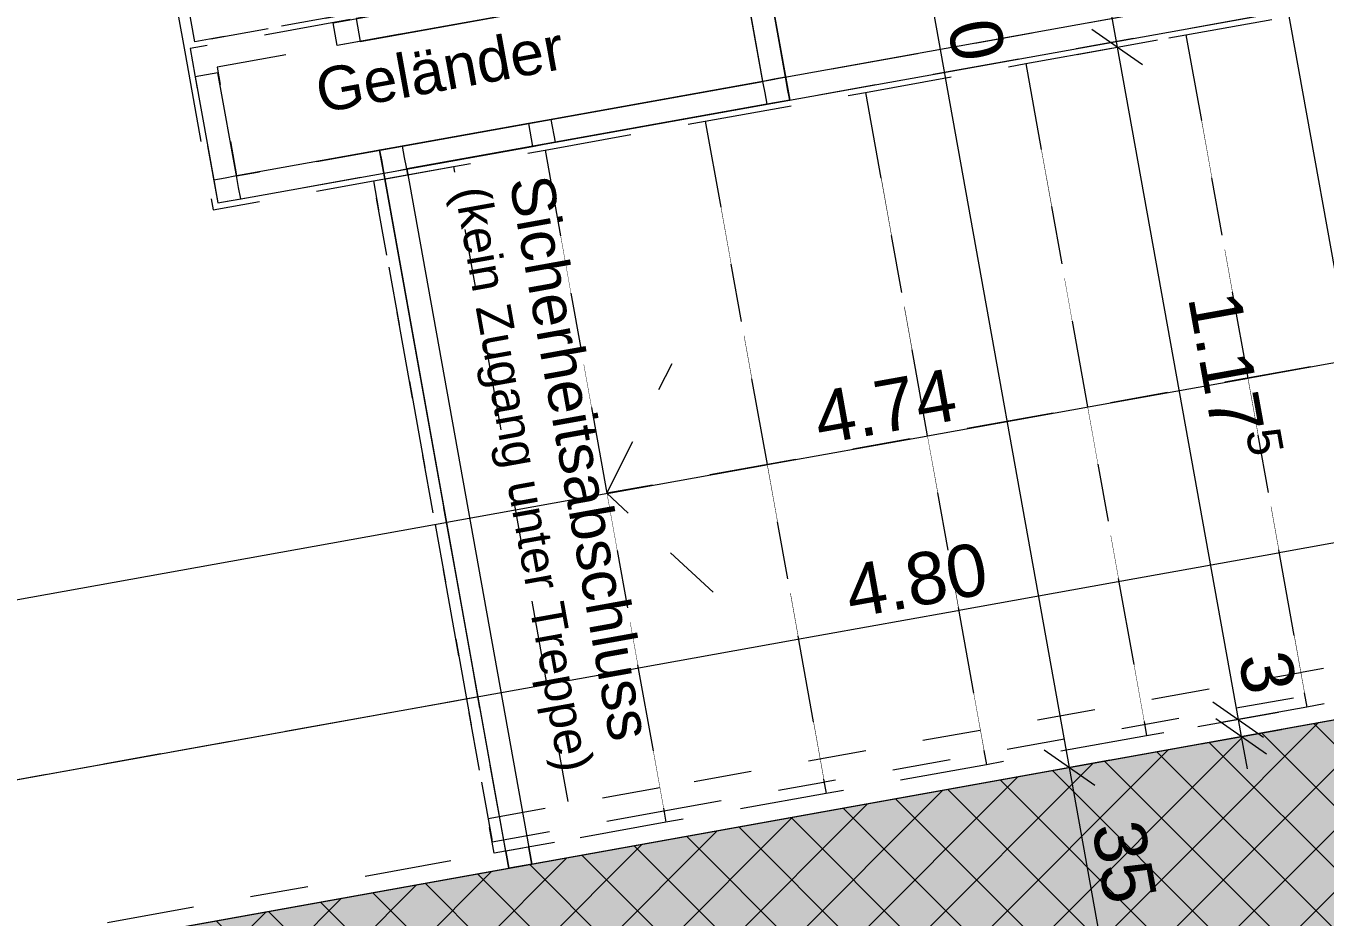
# Model space of a CAD drawing. Header units: metres. Extents: x 2688579.7 to 2688666, y 1281656.9 to 1281721.4.
# Drawn here: x 2688643.766 to 2688646.002, y 1281674.98 to 1281676.513 of the extents above; entities that cross this region are included whole.
import ezdxf

# ---------------------------------------------------------------- set-up
doc = ezdxf.new("R2010")
doc.units = ezdxf.units.M
doc.set_wipeout_variables(frame=1)
for name, pattern in [('Strich 2_1mm', [0.15000000000000002, 0.1, -0.05]), ('Strichpunkt 3_1_1mm Achsen', [0.25, 0.15, -0.05, 0, -0.05]), ('Strichpunkt 6_2_2mm Schnitt', [0.5, 0.3, -0.1, 0, -0.1]), ('Strichpunktlinie', [0.33513888120651253, 0.1763888835906983, -0.08819444179534915, 0, -0.07055555582046509]), ('Wipeout_Contour', [1, 0, -1])]:
    doc.linetypes.add(name, pattern=pattern)
for name, color, linetype in [('00 11 Geometer', 7, 'Continuous'), ('00 73 Schnittlinien', 7, 'Continuous'), ('00 80 Plangrafik', 7, 'Continuous'), ('01 13 IW tragend', 7, 'Continuous'), ('03 12 Innentreppen 3D', 7, 'Continuous'), ('03 15 Geländer', 7, 'Continuous'), ('07 12 Bemassung innen', 7, 'Continuous'), ('08 11 Beschriftung allgemein', 7, 'Continuous'), ('09 11 Raumdefinitionen.SIA 416', 7, 'Continuous')]:
    doc.layers.add(name, color=color, linetype=linetype)
doc.styles.add('ERSTELLTER_STIL_1', font='arial.ttf')
doc.dimstyles.new('ERSTELLTER_STIL__2', dxfattribs={"dimtxt": 0.08999999761581422, "dimasz": 0.07125000000000001, "dimexe": 0.18, "dimexo": 0.05, "dimgap": 0.09, "dimtad": 1, "dimzin": 0, "dimdsep": 46, "dimtxsty": 'ERSTELLTER_STIL_1', "dimblk": 'ARROWHEAD_6', "dimblk1": 'ARROWHEAD_6', "dimblk2": 'ARROWHEAD_6', "dimcen": 0.09, "dimclrd": 7, "dimclre": 7, "dimclrt": 7, "dimazin": 0, "dimtfac": 1, "dimtdec": 4, "dimtmove": 0, "dimatfit": 3, "dimfxl": 1, "dimtolj": 1, "dimtzin": 0, "dimarcsym": 0})
doc.dimstyles.new('ERSTELLTER_STIL__4', dxfattribs={"dimtxt": 0.08999999761581422, "dimasz": 0.07125000000000001, "dimexe": 0.18, "dimexo": 0.05, "dimgap": 0.09, "dimtad": 1, "dimzin": 0, "dimdsep": 46, "dimtxsty": 'ERSTELLTER_STIL_1', "dimblk": 'ARROWHEAD_6', "dimblk1": 'ARROWHEAD_6', "dimblk2": 'ARROWHEAD_6', "dimcen": 0.09, "dimclrd": 7, "dimclre": 7, "dimclrt": 7, "dimazin": 0, "dimtfac": 1, "dimtdec": 4, "dimtmove": 2, "dimatfit": 3, "dimfxl": 1, "dimtolj": 1, "dimtzin": 0, "dimarcsym": 0})
doc.dimstyles.new('ERSTELLTER_STIL__7', dxfattribs={"dimtxt": 0.08999999761581422, "dimasz": 0.07125000000000001, "dimexe": 0.18, "dimexo": 0.0625, "dimgap": 0.09, "dimtad": 1, "dimzin": 0, "dimdsep": 46, "dimtxsty": 'ERSTELLTER_STIL_1', "dimblk": 'ARROWHEAD_6', "dimblk1": 'ARROWHEAD_6', "dimblk2": 'ARROWHEAD_6', "dimcen": 0.09, "dimse1": 1, "dimse2": 1, "dimclrd": 7, "dimclre": 7, "dimclrt": 7, "dimazin": 0, "dimtfac": 1, "dimtdec": 4, "dimtmove": 0, "dimatfit": 3, "dimfxl": 1, "dimtolj": 1, "dimtzin": 0, "dimarcsym": 0})
doc.dimstyles.new('ERSTELLTER_STIL__8', dxfattribs={"dimtxt": 0.08999999761581422, "dimasz": 0.07125000000000001, "dimexe": 0.18, "dimexo": 0.0625, "dimgap": 0.09, "dimtad": 1, "dimzin": 0, "dimdsep": 46, "dimtxsty": 'ERSTELLTER_STIL_1', "dimblk": 'ARROWHEAD_6', "dimblk1": 'ARROWHEAD_6', "dimblk2": 'ARROWHEAD_6', "dimcen": 0.09, "dimse1": 1, "dimse2": 1, "dimclrd": 7, "dimclre": 7, "dimclrt": 7, "dimazin": 0, "dimtfac": 1, "dimtdec": 4, "dimtmove": 2, "dimatfit": 3, "dimfxl": 1, "dimtolj": 1, "dimtzin": 0, "dimarcsym": 0})
doc.dimstyles.new('ERSTELLTER_STIL__9', dxfattribs={"dimtxt": 0.08999999761581422, "dimasz": 0.07125000000000001, "dimexe": 0.18, "dimexo": 0.05, "dimgap": 0.09, "dimtad": 1, "dimzin": 0, "dimdsep": 46, "dimtxsty": 'ERSTELLTER_STIL_1', "dimblk": 'ARROWHEAD_6', "dimblk1": 'ARROWHEAD_6', "dimblk2": 'ARROWHEAD_6', "dimcen": 0.09, "dimse1": 1, "dimse2": 1, "dimclrd": 7, "dimclre": 7, "dimclrt": 7, "dimazin": 0, "dimtfac": 1, "dimtdec": 4, "dimtmove": 0, "dimatfit": 3, "dimfxl": 1, "dimtolj": 1, "dimtzin": 0, "dimarcsym": 0})

# ---------------------------------------------------------------- blocks, each defined once
blk = doc.blocks.new('*D678')
at = {"layer": '07 12 Bemassung innen', "color": 7, "linetype": 'Continuous', "lineweight": 5, "transparency": 16777216}
for p, q in [((253.1505840222976, 26.39920436599006), (252.6726907928259, 29.0565749446836)), ((253.2197863795453, 26.41164950189145), (253.0813816650498, 26.38675923008868)), ((253.2125331432289, 26.05473040991235), (253.1505840222976, 26.39920436599006)), ((253.2817355004767, 26.06717554581373), (253.1433307859812, 26.04228527401096)), ((253.4249301295681, 24.87367684461108), (253.2125331432289, 26.05473040991235))]:
    blk.add_line(p, q, dxfattribs=at)
at = {"layer": '07 12 Bemassung innen', "color": 7, "linetype": 'Continuous', "lineweight": 18, "transparency": 16777216}
for p, q in [((253.107038692618, 26.42947488404146), (253.1941293519771, 26.36893384793866)), ((253.1689878135494, 26.08500092796375), (253.2560784729085, 26.02445989186095))]:
    blk.add_line(p, q, dxfattribs=at)
at = {"layer": '07 12 Bemassung innen', "color": 7, "lineweight": 18, "transparency": 16777216, "insert": (253.1871859184528, 26.29737241707196), "char_height": 0.08999999761581422, "attachment_point": 7, "rotation": 280.1949205947887, "style": 'ERSTELLTER_STIL_1'}
blk.add_mtext('\\A1;{\\pql;\\fArial|b0|i0|c0|p38;35}', dxfattribs=at)
blk = doc.blocks.new('ARROWHEAD_6')
at = {"color": 0, "linetype": 'Continuous', "lineweight": 0}
for p, q in [((-0.5, -0.5), (0.5, 0.5)), ((0, 0), (-1, 0))]:
    blk.add_line(p, q, dxfattribs=at)
blk = doc.blocks.new('*D679')
at = {"layer": '07 12 Bemassung innen', "color": 7, "linetype": 'Continuous', "lineweight": 5, "transparency": 16777216}
for p, q in [((252.6726907928259, 29.05657494468361), (252.6195915463133, 29.35183833560737)), ((252.7418931500737, 29.06902008058499), (252.6034884355782, 29.04412980878222)), ((253.1505840222976, 26.39920436599006), (252.6726907928259, 29.0565749446836))]:
    blk.add_line(p, q, dxfattribs=at)
at = {"layer": '07 12 Bemassung innen', "color": 7, "linetype": 'Continuous', "lineweight": 18, "transparency": 16777216}
for p, q in [((252.6291454631464, 29.08684546273501), (252.7162361225054, 29.02630442663221)), ((253.107038692618, 26.42947488404146), (253.1941293519771, 26.36893384793866))]:
    blk.add_line(p, q, dxfattribs=at)
at = {"layer": '07 12 Bemassung innen', "color": 7, "lineweight": 18, "transparency": 16777216, "insert": (252.908161991707, 27.84891139682573), "char_height": 0.08999999761581422, "attachment_point": 7, "rotation": 280.1949205947887, "style": 'ERSTELLTER_STIL_1'}
blk.add_mtext('\\A1;{\\pql;\\fArial|b0|i0|c0|p38;2.70}', dxfattribs=at)
blk = doc.blocks.new('*D684')
at = {"layer": '07 12 Bemassung innen', "color": 7, "linetype": 'Continuous', "lineweight": 5, "transparency": 16777216}
for p, q in [((250.5336139832908, 26.23339146114591), (255.2578275724096, 27.08297685600743)), ((250.5460590847169, 26.16418909769822), (250.5211688818648, 26.30259382459358)), ((250.2507956673402, 26.11108999828028), (250.225905464488, 26.24949472517564)), ((250.2383505659141, 26.18029236172796), (250.5336139832908, 26.2333914611459))]:
    blk.add_line(p, q, dxfattribs=at)
at = {"layer": '07 12 Bemassung innen', "color": 7, "linetype": 'Continuous', "lineweight": 18, "transparency": 16777216}
for p, q in [((250.5638845230357, 26.27693677574525), (250.503343443546, 26.18984614654657)), ((250.268621105659, 26.2238376763273), (250.2080800261692, 26.13674704712863))]:
    blk.add_line(p, q, dxfattribs=at)
at = {"layer": '07 12 Bemassung innen', "color": 7, "lineweight": 18, "transparency": 16777216, "insert": (250.3155772482852, 26.21246928220095), "char_height": 0.08999999761581422, "attachment_point": 7, "rotation": 10.194892051116216, "style": 'ERSTELLTER_STIL_1'}
blk.add_mtext('\\A1;{\\pql;\\fArial|b0|i0|c0|p38;30}', dxfattribs=at)
blk = doc.blocks.new('*D685')
at = {"layer": '07 12 Bemassung innen', "color": 7, "linetype": 'Continuous', "lineweight": 5, "transparency": 16777216}
for p, q in [((255.2702726738357, 27.01377449255975), (255.2453824709836, 27.15217921945511)), ((250.5336139832908, 26.23339146114591), (255.2578275724096, 27.08297685600743)), ((250.5460590847169, 26.16418909769822), (250.5211688818648, 26.30259382459358))]:
    blk.add_line(p, q, dxfattribs=at)
at = {"layer": '07 12 Bemassung innen', "color": 7, "linetype": 'Continuous', "lineweight": 18, "transparency": 16777216}
for p, q in [((255.2880981121545, 27.12652217060677), (255.2275570326648, 27.03943154140809)), ((250.5638845230357, 26.27693677574525), (250.503343443546, 26.18984614654657))]:
    blk.add_line(p, q, dxfattribs=at)
at = {"layer": '07 12 Bemassung innen', "color": 7, "lineweight": 18, "transparency": 16777216, "insert": (252.7746990492959, 26.65470880565019), "char_height": 0.08999999761581422, "attachment_point": 7, "rotation": 10.194892051116216, "style": 'ERSTELLTER_STIL_1'}
blk.add_mtext('\\A1;{\\pql;\\fArial|b0|i0|c0|p38;4.80}', dxfattribs=at)
blk = doc.blocks.new('*D686')
at = {"layer": '07 12 Bemassung innen', "color": 7, "linetype": 'Continuous', "lineweight": 5, "transparency": 16777216}
for p, q in [((255.5530909897863, 27.13607595542535), (258.5473012432828, 27.67454384061464)), ((255.5655360912124, 27.06687359197768), (255.5406458883602, 27.20527831887303)), ((255.2702726738357, 27.01377449255975), (255.2453824709836, 27.15217921945511)), ((255.2578275724096, 27.08297685600743), (255.5530909897863, 27.13607595542535)), ((250.5336139832908, 26.23339146114591), (255.2578275724096, 27.08297685600743))]:
    blk.add_line(p, q, dxfattribs=at)
at = {"layer": '07 12 Bemassung innen', "color": 7, "linetype": 'Continuous', "lineweight": 18, "transparency": 16777216}
for p, q in [((255.5833615295312, 27.17962127002469), (255.5228204500415, 27.09253064082602)), ((255.2880981121545, 27.12652217060677), (255.2275570326648, 27.03943154140809))]:
    blk.add_line(p, q, dxfattribs=at)
blk = doc.blocks.new('*D698')
at = {"layer": '07 12 Bemassung innen', "color": 7, "linetype": 'Continuous', "lineweight": 18, "transparency": 16777216}
for p, q in [((252.9244088540701, 29.13994470924757), (253.0114995134292, 29.0794036731448)), ((253.0168094490625, 29.04987727298588), (252.9297187897034, 29.11041830908868)), ((253.2247814987361, 27.8934289872374), (253.137690839377, 27.95397002334019))]:
    blk.add_line(p, q, dxfattribs=at)
at = {"layer": '07 12 Bemassung innen', "color": 7, "linetype": 'Continuous', "lineweight": 5, "transparency": 16777216}
for p, q in [((252.9040617621352, 29.0677026551359), (253.0424664766307, 29.09259292693866)), ((252.9679541837496, 29.10967419119618), (252.9732641193829, 29.08014779103728)), ((252.9732641193829, 29.08014779103728), (253.1812361690566, 27.9236995052888)), ((253.1812361690565, 27.92369950528879), (253.2325654213626, 27.63827833484198))]:
    blk.add_line(p, q, dxfattribs=at)
at = {"layer": '07 12 Bemassung innen', "color": 7, "lineweight": 18, "transparency": 16777216, "insert": (253.0688235239253, 28.64495442412725), "char_height": 0.08999999761581422, "attachment_point": 7, "rotation": 280.19492059478864, "style": 'ERSTELLTER_STIL_1'}
blk.add_mtext('\\A1;{\\pql;\\fArial|b0|i0|c0|p38;1.17\\fArial|b0|i0|c0|p38;\\A1{\\H.66x;\\S5^  ;}}', dxfattribs=at)
blk = doc.blocks.new('*D699')
at = {"layer": '07 12 Bemassung innen', "color": 7, "linetype": 'Continuous', "lineweight": 5, "transparency": 16777216}
for p, q in [((252.9732641193829, 29.08014779103728), (253.1812361690566, 27.9236995052888)), ((253.1120338118088, 27.91125436938741), (253.2504385263043, 27.93614464119018)), ((253.1812361690565, 27.92369950528879), (253.2325654213626, 27.63827833484198))]:
    blk.add_line(p, q, dxfattribs=at)
at = {"layer": '07 12 Bemassung innen', "color": 7, "linetype": 'Continuous', "lineweight": 18, "transparency": 16777216}
for p, q in [((253.2247814987361, 27.8934289872374), (253.137690839377, 27.95397002334019)), ((253.2761107510422, 27.60800781679059), (253.1890200916831, 27.66854885289339))]:
    blk.add_line(p, q, dxfattribs=at)
at = {"layer": '07 12 Bemassung innen', "color": 7, "lineweight": 18, "transparency": 16777216, "insert": (253.213090537008, 27.85149508448904), "char_height": 0.08999999761581422, "attachment_point": 7, "rotation": 280.19492059478864, "style": 'ERSTELLTER_STIL_1'}
blk.add_mtext('\\A1;{\\pql;\\fArial|b0|i0|c0|p38;29}', dxfattribs=at)
blk = doc.blocks.new('*D700')
at = {"layer": '07 12 Bemassung innen', "color": 7, "linetype": 'Continuous', "lineweight": 5, "transparency": 16777216}
for p, q in [((253.1812361690565, 27.92369950528879), (253.2325654213626, 27.63827833484198)), ((253.1633630641148, 27.6258331989406), (253.3017677786103, 27.65072347074337)), ((253.2325654213626, 27.63827833484199), (253.4405374702035, 26.48183005372393))]:
    blk.add_line(p, q, dxfattribs=at)
at = {"layer": '07 12 Bemassung innen', "color": 7, "linetype": 'Continuous', "lineweight": 18, "transparency": 16777216}
for p, q in [((253.2761107510422, 27.60800781679059), (253.1890200916831, 27.66854885289339)), ((253.396992140524, 26.51210057177533), (253.4840827998831, 26.45155953567254)), ((253.4893927429009, 26.42203309445125), (253.4023020835418, 26.48257413055404))]:
    blk.add_line(p, q, dxfattribs=at)
at = {"layer": '07 12 Bemassung innen', "color": 7, "lineweight": 18, "transparency": 16777216, "char_height": 0.08999999761581422, "attachment_point": 7, "rotation": 280.19492059478864, "style": 'ERSTELLTER_STIL_1'}
for s, insert in [('\\A1;{\\pql;\\fArial|b0|i0|c0|p38;1.17\\fArial|b0|i0|c0|p38;\\A1{\\H.66x;\\S5^  ;}}', (253.3281248254887, 27.20308497024717)), ('\\A1;{\\pql;\\fArial|b0|i0|c0|p38;3}', (253.4395274321062, 26.58914282861981))]:
    blk.add_mtext(s, dxfattribs=dict(at, insert=insert))
blk = doc.blocks.new('*D701')
at = {"layer": '07 12 Bemassung innen', "color": 7, "linetype": 'Continuous', "lineweight": 5, "transparency": 16777216}
for p, q in [((253.2325654213626, 27.63827833484199), (253.4405374702035, 26.48183005372393)), ((253.3713351129558, 26.46938491782255), (253.5097398274513, 26.49427518962532)), ((253.4405374702035, 26.48183005372393), (253.4458474132213, 26.45230361250264)), ((253.3766450559736, 26.43985847660126), (253.5150497704691, 26.46474874840403)), ((253.4458474132213, 26.45230361250264), (253.4558035219424, 26.39694172670444))]:
    blk.add_line(p, q, dxfattribs=at)
at = {"layer": '07 12 Bemassung innen', "color": 7, "linetype": 'Continuous', "lineweight": 18, "transparency": 16777216}
for p, q in [((253.396992140524, 26.51210057177533), (253.4840827998831, 26.45155953567254)), ((253.4893927429009, 26.42203309445125), (253.4023020835418, 26.48257413055404))]:
    blk.add_line(p, q, dxfattribs=at)
blk = doc.blocks.new('*D702')
at = {"layer": '07 12 Bemassung innen', "color": 7, "linetype": 'Continuous', "lineweight": 18, "transparency": 16777216}
for p, q in [((253.396992140524, 26.51210057177533), (253.4840827998831, 26.45155953567254)), ((253.4893927429009, 26.42203309445125), (253.4023020835418, 26.48257413055404))]:
    blk.add_line(p, q, dxfattribs=at)
at = {"layer": '07 12 Bemassung innen', "color": 7, "linetype": 'Continuous', "lineweight": 5, "transparency": 16777216}
blk.add_line((253.4458474132213, 26.45230361250264), (253.4558035219424, 26.39694172670444), dxfattribs=at)
blk = doc.blocks.new('*D704')
at = {"layer": '07 12 Bemassung innen', "color": 7, "linetype": 'Continuous', "lineweight": 18, "transparency": 16777216}
for p, q in [((253.2196722787154, 29.19304392492084), (253.306762936979, 29.13250288724214)), ((253.3120728899771, 29.10297638745751), (253.2249822317135, 29.16351742513621)), ((253.6922555173022, 26.56519978065513), (253.7793461755658, 26.50465874297642)), ((253.784656106083, 26.47513236819906), (253.6975654478194, 26.53567340587777))]:
    blk.add_line(p, q, dxfattribs=at)
at = {"layer": '07 12 Bemassung innen', "color": 7, "linetype": 'Continuous', "lineweight": 5, "transparency": 16777216}
for p, q in [((253.1993252033723, 29.1208017716477), (253.3377299183182, 29.14569204094603)), ((253.2685275608453, 29.13324690629686), (253.735800846434, 26.53492926181578)), ((253.6665984889611, 26.52248412716661), (253.805003203907, 26.54737439646494)), ((253.735800846434, 26.53492926181578), (253.7411107769512, 26.50540288703842))]:
    blk.add_line(p, q, dxfattribs=at)
at = {"layer": '07 12 Bemassung innen', "color": 7, "lineweight": 18, "transparency": 16777216, "char_height": 0.08999999761581422, "attachment_point": 7, "rotation": 280.19491955802, "style": 'ERSTELLTER_STIL_1'}
for s, insert in [('\\A1;{\\pql;\\fArial|b0|i0|c0|p38;2.64}', (253.4950423508567, 27.97861464597818)), ('\\A1;{\\pql;\\fArial|b0|i0|c0|p38;3}', (253.7347908102786, 26.64224203672993))]:
    blk.add_mtext(s, dxfattribs=dict(at, insert=insert))
blk = doc.blocks.new('*D706')
at = {"layer": '07 12 Bemassung innen', "color": 7, "linetype": 'Continuous', "lineweight": 5, "transparency": 16777216}
for p, q in [((250.5091993054426, 26.53864079722808), (255.1743610163648, 27.37760651702442)), ((250.5778629451137, 25.98733642940486), (250.4672281754622, 26.6025333070557)), ((250.4243113861301, 26.52337486246716), (250.4796732768882, 26.53333094360802)), ((250.4796732768882, 26.53333094360802), (250.5091993054426, 26.53864079722808))]:
    blk.add_line(p, q, dxfattribs=at)
at = {"layer": '07 12 Bemassung innen', "color": 7, "linetype": 'Continuous', "lineweight": 18, "transparency": 16777216}
for p, q in [((250.4494027371434, 26.48978562900869), (250.5099438166331, 26.57687625820736)), ((250.5394698451875, 26.58218611182741), (250.4789287656978, 26.49509548262874))]:
    blk.add_line(p, q, dxfattribs=at)
blk = doc.blocks.new('*D707')
at = {"layer": '07 12 Bemassung innen', "color": 7, "linetype": 'Continuous', "lineweight": 18, "transparency": 16777216}
for p, q in [((255.14409047662, 27.33406120242508), (255.2046315561097, 27.42115183162375)), ((255.2341590875658, 27.42646195552019), (255.1736180080761, 27.33937132632152)), ((250.4494027371434, 26.48978562900869), (250.5099438166331, 26.57687625820736)), ((250.5394698451875, 26.58218611182741), (250.4789287656978, 26.49509548262874))]:
    blk.add_line(p, q, dxfattribs=at)
at = {"layer": '07 12 Bemassung innen', "color": 7, "linetype": 'Continuous', "lineweight": 5, "transparency": 16777216}
for p, q in [((250.5091993054426, 26.53864079722808), (255.1743610163648, 27.37760651702442)), ((250.6020790547769, 26.02217267452652), (250.4967542040166, 26.60784316067576))]:
    blk.add_line(p, q, dxfattribs=at)
at = {"layer": '07 12 Bemassung innen', "color": 7, "lineweight": 18, "transparency": 16777216, "char_height": 0.08999999761581422, "attachment_point": 7, "rotation": 10.194892051116227, "style": 'ERSTELLTER_STIL_1'}
for s, insert in [('\\A1;{\\pql;\\fArial|b0|i0|c0|p38;3}', (255.0670482409658, 27.37659653238833)), ('\\A1;{\\pql;\\fArial|b0|i0|c0|p38;4.74}', (252.7207584323494, 26.95464830419977)), ('\\A1;{\\pql;\\fArial|b0|i0|c0|p38;3}', (250.5674076862781, 26.56797812941646))]:
    blk.add_mtext(s, dxfattribs=dict(at, insert=insert))
blk = doc.blocks.new('*D708')
at = {"layer": '07 12 Bemassung innen', "color": 7, "linetype": 'Continuous', "lineweight": 5, "transparency": 16777216}
for p, q in [((255.2672403559148, 26.86114067297382), (255.1619159149388, 27.4468088804721)), ((250.5091993054426, 26.53864079722808), (255.1743610163648, 27.37760651702442)), ((255.1743610163648, 27.37760651702442), (255.203888547821, 27.38291664092085))]:
    blk.add_line(p, q, dxfattribs=at)
at = {"layer": '07 12 Bemassung innen', "color": 7, "linetype": 'Continuous', "lineweight": 18, "transparency": 16777216}
for p, q in [((255.14409047662, 27.33406120242508), (255.2046315561097, 27.42115183162375)), ((255.2341590875658, 27.42646195552019), (255.1736180080761, 27.33937132632152))]:
    blk.add_line(p, q, dxfattribs=at)
blk = doc.blocks.new('A$C08e27e3d')
at = {"layer": '01 13 IW tragend', "linetype": 'Continuous', "lineweight": 0, "true_color": 0xffffff}
blk.add_hatch(color=7, dxfattribs=at).paths.add_polyline_path([(59.90507956464381, 18.4015638767772), (65.21982053580979, 19.35735030223116), (65.15787141487846, 19.70182425830888), (59.84313044371251, 18.74603783285493)])
at = {"layer": '01 13 IW tragend', "linetype": 'Continuous', "lineweight": 5, "true_color": 0x4e4e4e}
h = blk.add_hatch(dxfattribs=at)
h.set_pattern_fill('BETON_0001', color=251, style=0, pattern_type=2)
h.set_pattern_definition([(44.99999999999999, (-190.4483196355036, -7.138988810048026), (-0.05303300858899104, 0.05303300858899108), []), (135.0000000000002, (-190.4483196355036, -7.138988810048026), (0.0530330085889909, 0.05303300858899123), [])])
h.paths.add_polyline_path([(59.90507956464381, 18.4015638767772), (65.21982053580979, 19.35735030223116), (65.15787141487846, 19.70182425830888), (59.84313044371251, 18.74603783285493)])
at = {"layer": '00 11 Geometer', "color": 250, "linetype": 'Continuous', "lineweight": 13, "true_color": 0x3f3f3f}
blk.add_open_spline([(61.10243485247656, 48.48420281692729), (56.77352997377159, 47.34081434957805), (52.4635852428363, 46.16539965738131), (48.13468036413133, 45.02201119003207), (44.67800041448561, 44.10900244983433), (41.2023603170702, 43.22801993448409), (37.74568036742448, 42.31501119428635), (37.74568036742448, 42.31501119428635), (36.51101375635653, 46.29834470393457), (35.89368042427986, 48.29001137435757), (35.89368042427986, 48.29001137435757), (32.77968142585769, 46.72534450430744), (31.22268144538566, 45.94301117149502), (31.22268144538566, 45.94301117149502), (21.44268032567516, 43.82167784365215), (16.55268032368213, 42.76101117565617), (16.55268032368213, 42.76101117565617), (7.358013710788782, 41.1450112190409), (2.760680377799417, 40.33701121977851), (2.760680377799417, 40.33701121977851), (2.852681969608511, 38.82034512477316), (2.898681985064741, 38.06201179612749), (2.898681985064741, 38.06201179612749), (4.857346937842067, 28.42001115491934), (5.836680270116176, 23.59901115422458), (5.836680270116176, 23.59901115422458), (7.250013421140011, 21.69701122663304), (7.95668008768871, 20.74601122418739), (7.95668008768871, 20.74601122418739), (10.0486806438671, 18.48401050067827), (11.09468064675048, 17.35301049550385), (11.09468064675048, 17.35301049550385), (13.36067895529732, 15.25367757499539), (14.49367895102068, 14.20401090647415), (14.49367895102068, 14.20401090647415), (16.14301102872878, 13.00001188282244), (16.96767767410665, 12.39801188566111), (16.96767767410665, 12.39801188566111), (20.31968006337001, 9.776678227431553), (21.99568005822539, 8.466011565954837), (21.99568005822539, 8.466011565954837), (24.63768051177203, 6.944010933473187), (25.95868050524905, 6.183010929807502), (25.95868050524905, 6.183010929807502), (28.60930300305984, 5.333717593874063), (29.84025381909623, 4.957434972593042), (31.07120463935598, 4.581152350021007), (32.39626387633277, 4.285094314451996), (33.81543054463282, 4.069260977519157), (35.23459722133293, 3.853427639308798), (36.52668118368777, 3.744678008936125), (37.69168119490087, 3.743011342904943), (38.85668119028151, 3.741344676896411), (39.77044249357601, 3.744428238438006), (40.43296699630037, 3.752262269690114), (41.09549149855911, 3.760096300936716), (41.95790802579259, 3.796513086969954), (43.020216845292, 3.861512388413253), (44.08252568015769, 3.926511690796765), (45.41718103768528, 4.05617725272498), (47.02418104823619, 4.250510583476576), (49.43468106569662, 4.542010579801577), (51.84518209969565, 4.833511419904831), (54.25568211622476, 5.125011425543057), (54.25568211622476, 5.125011425543057), (66.34501369887903, 7.421677856550964), (72.38968036588221, 8.570011189750808), (72.38968036588221, 8.570011189750808), (76.09901367299199, 9.525344516228365), (77.9536803381884, 10.00301118226111), (77.9536803381884, 10.00301118226111), (81.43301373099848, 12.11901121547766), (83.17268039923101, 13.17701121706836), (83.17268039923101, 13.17701121706836), (79.77201372868126, 18.68234452860381), (78.0716803985083, 21.43501119579509), (77.2604064339207, 22.74838120428235), (76.44901363862618, 24.06167781058088), (75.63768030315578, 25.37501114358515), (75.63768030315578, 25.37501114358515), (73.88301371953781, 28.15701115348356), (73.00568038815572, 29.54801115215145), (71.2765175777854, 32.28957514030248), (69.54768033869505, 35.03134452163562), (67.81868033468663, 37.77301118833334), (67.81868033468663, 37.77301118833334), (61.10243485247656, 48.48420281692729), (61.10243485247656, 48.48420281692729)], degree=3, knots=[0, 0, 0, 0, 1, 1, 1, 2, 2, 2, 3, 3, 3, 4, 4, 4, 5, 5, 5, 6, 6, 6, 7, 7, 7, 8, 8, 8, 9, 9, 9, 10, 10, 10, 11, 11, 11, 12, 12, 12, 13, 13, 13, 14, 14, 14, 15, 15, 15, 16, 16, 16, 17, 17, 17, 18, 18, 18, 19, 19, 19, 20, 20, 20, 21, 21, 21, 22, 22, 22, 23, 23, 23, 24, 24, 24, 25, 25, 25, 26, 26, 26, 27, 27, 27, 28, 28, 28, 29, 29, 29, 29], dxfattribs=at)
at = {"layer": '00 73 Schnittlinien', "color": 7, "linetype": 'Strichpunkt 6_2_2mm Schnitt', "lineweight": 13}
for p, q in [((58.28514729344826, 18.77066772137404), (66.01120604450813, 20.1600978834086)), ((58.40122692581326, 18.79154309082215), (66.01120602771994, 20.16009797676064))]:
    blk.add_line(p, q, dxfattribs=at)
at = {"layer": '00 80 Plangrafik', "color": 7, "linetype": 'Strichpunktlinie', "lineweight": 5, "flags": 128}
for points in [[(61.47312605933416, 20.55815394502675), (61.26515403141917, 21.71460222990822), (60.98957486566027, 21.66504293814961), (61.19754689357524, 20.50859465326829)], [(61.19754690561922, 20.50859466089531), (60.9895749027086, 21.66504273213905), (61.26515406791054, 21.71460202699456), (61.47312607082125, 20.55815395575052)]]:
    blk.add_lwpolyline(points, close=True, dxfattribs=at)
at = {"layer": '00 80 Plangrafik', "color": 7, "linetype": 'Strichpunkt 3_1_1mm Achsen', "lineweight": 5, "flags": 128}
for points in [[(63.46158096486627, 20.63125966741976), (63.41379164507399, 20.89699673534941), (61.18947571330256, 20.49698274328285), (61.2372650330949, 20.23124567535329)], [(63.41513261379237, 20.66354822084839), (63.38150309164533, 20.85054838427548), (61.23592406437649, 20.46469418985422), (61.26955358652353, 20.27769402642719)]]:
    blk.add_lwpolyline(points, close=True, dxfattribs=at)
at = {"layer": '00 80 Plangrafik', "color": 7, "linetype": 'Continuous', "lineweight": 5, "flags": 128}
blk.add_lwpolyline([(61.43552853987305, 20.54123211092431), (62.02035766480572, 20.64640594419125), (62.02743756362835, 20.60703749193997), (61.44260843869566, 20.50186365867302)], close=True, dxfattribs=at)
at = {"layer": '01 13 IW tragend', "color": 7, "linetype": 'Continuous', "lineweight": 18, "flags": 128}
blk.add_lwpolyline([(65.15787141487846, 19.70182425830888), (59.84313044371251, 18.74603783285493)], dxfattribs=at)
at = {"layer": '03 12 Innentreppen 3D', "color": 7, "linetype": 'Strichpunkt 3_1_1mm Achsen', "lineweight": 5, "flags": 128}
blk.add_lwpolyline([(61.18153546272575, 20.48464048824708), (61.22919345778732, 20.21963378895293), (61.50477012532028, 20.26919266368533), (61.71274213999936, 19.11274431179272), (60.16260926917627, 18.8339732949157), (59.69533600014896, 21.43229094237514), (60.96989224406872, 21.66150303995242)], close=True, dxfattribs=at)
at = {"layer": '03 15 Geländer', "color": 7, "linetype": 'Continuous', "lineweight": 5, "flags": 128}
for points in [[(61.4749153766501, 20.54831531596233), (61.48199527547271, 20.50894686371105), (63.4208715438966, 20.85762828309813), (63.41379164507399, 20.89699673534941)], [(61.77149941227731, 20.36796250764016), (61.77857930878659, 20.32859405210989), (61.79826354914383, 20.33213398777245), (61.81794776431687, 20.33567394861918), (63.42509280935624, 20.62469775062155), (63.44189384134756, 20.6277191948325), (63.46157805652061, 20.63125915567923), (63.45449816001133, 20.67062758602535), (63.43481391965409, 20.66708765036278), (63.41801291284696, 20.66406620615182), (61.81086786780759, 20.37504240414945), (61.79118362745035, 20.37150244330273)], [(62.14074601080006, 20.62741452892741), (62.17489405263836, 20.43753053299136), (62.17791558019982, 20.42072899313034), (62.18145552063734, 20.40104476654577), (62.22082397728516, 20.40812464394215), (62.21728403684762, 20.42780887400539), (62.21426250928616, 20.44461041386641), (62.18011446744788, 20.63449440632379)], [(61.19807962131696, 20.44797082661918), (61.23067201982423, 20.26771004803778), (61.23370993235699, 20.25090808710475), (61.2372683740883, 20.23122719714109), (61.27663015735141, 20.23834408060372), (61.27307171562009, 20.25802497390317), (61.27003380308733, 20.27482693150042), (61.23744140458007, 20.45508771008181)], [(61.5156055458433, 20.32194233246386), (61.5226854307931, 20.28257387875603), (61.54236965764701, 20.28611382123093), (61.55917120138474, 20.28913534375311), (62.18433820760626, 20.40156317989418), (62.20113975134399, 20.40458470241636), (62.2208239781979, 20.40812464489127), (62.2137440932481, 20.4474930985991), (62.19405986639418, 20.44395315612419), (62.17725832265646, 20.44093163360202), (61.55209131643494, 20.32850380796953), (61.53528977269721, 20.32548227493876)], [(61.23016664504351, 20.27061080599927), (61.23724655181783, 20.23124235172289), (61.25693077457672, 20.23478230073074), (61.27373558037124, 20.23780443080411), (61.77857931470362, 20.32859404561432), (61.79826352870384, 20.3321340033808), (61.81794776022136, 20.33567395238865), (61.81086785344704, 20.37504240666503), (61.79118363068815, 20.37150244889855), (61.77149939917064, 20.36796249113207), (61.26665567359692, 20.27717288508049), (61.24985086780239, 20.27415075500712)], [(61.51560555151289, 20.32194234452778), (61.51914548518008, 20.30225810902459), (61.5221670127105, 20.28545656705695), (61.73773631508425, 19.08675783934768), (61.7771047860906, 19.09383770668206), (61.56153546520565, 20.29253643439133), (61.55851393767526, 20.30933797635897), (61.55497400400807, 20.32902221186216)]]:
    blk.add_lwpolyline(points, close=True, dxfattribs=at)
at = {"layer": '08 11 Beschriftung allgemein', "color": 7, "linetype": 'Continuous', "lineweight": 5, "insert": (61.40029384778308, 20.4595216726373), "char_height": 0.07500000000000001, "attachment_point": 1, "rotation": 10.316324584708074, "style": 'ERSTELLTER_STIL_1'}
blk.add_mtext('\\A1;{\\pql;\\fArial|b0|i0|c0|p38;Geländer}', dxfattribs=at)
at = {"color": 254, "linetype": 'Wipeout_Contour', "lineweight": 0, "ltscale": 1020.151904713735}
blk.add_wipeout([(63.17792933830527, 20.570088345920716), (62.90235017254631, 20.520529054162257), (63.110322200461276, 19.36408076928094), (63.38590136622023, 19.4136400610394)], dxfattribs=at).dxf.layer = '03 12 Innentreppen 3D'
at = {"layer": '03 12 Innentreppen 3D', "color": 7, "linetype": 'Strichpunkt 3_1_1mm Achsen', "lineweight": 5}
for p, q in [((62.90235017254631, 20.52052905416226), (63.17792933830526, 20.57008834592072)), ((63.11032220046127, 19.36408076928094), (62.90235017254631, 20.52052905416226)), ((63.38590136622022, 19.4136400610394), (63.11032220046127, 19.36408076928094))]:
    blk.add_line(p, q, dxfattribs=at)
at = {"color": 254, "linetype": 'Wipeout_Contour', "lineweight": 0, "ltscale": 1019.034770264776}
blk.add_wipeout([(62.902350172546306, 20.520529054162264), (62.62677100678735, 20.470969762403808), (62.83474303470231, 19.31452147752249), (63.11032220046127, 19.364080769280946)], dxfattribs=at).dxf.layer = '03 12 Innentreppen 3D'
at = {"layer": '03 12 Innentreppen 3D', "color": 7, "linetype": 'Strichpunkt 3_1_1mm Achsen', "lineweight": 5}
for p, q in [((62.62677100678735, 20.4709697624038), (62.90235017254631, 20.52052905416226)), ((62.90235017254631, 20.52052905416226), (63.11032220046127, 19.36408076928094)), ((62.83474303470231, 19.31452147752249), (62.62677100678735, 20.4709697624038)), ((63.11032220046127, 19.36408076928094), (62.83474303470231, 19.31452147752249))]:
    blk.add_line(p, q, dxfattribs=at)
at = {"layer": '07 12 Bemassung innen', "color": 7, "linetype": 'Continuous', "lineweight": 5}
dim = blk.add_linear_dim(base=(62.73291653355295, 20.78471069524077), p1=(62.93831325209857, 22.01549792987013), p2=(63.40218021964682, 20.90506898733594), angle=280.1949205947891, dimstyle='ERSTELLTER_STIL__7', dxfattribs=at)
dim.commit()
dim.dimension.update_dxf_attribs({"geometry": '*D698', "text_midpoint": (62.70796003172541, 21.27942093949879), "dimtype": 128, "text_rotation": 280.1949205947886, "insert": (-190.4483196355036, -7.138988810048026)})
at = {"color": 254, "linetype": 'Wipeout_Contour', "lineweight": 0, "ltscale": 1017.917642114426}
blk.add_wipeout([(62.62677100678736, 20.470969762403804), (62.35119184102843, 20.42141047064535), (62.559163868943365, 19.26496218576403), (62.83474303470232, 19.314521477522486)], dxfattribs=at).dxf.layer = '03 12 Innentreppen 3D'
at = {"layer": '03 12 Innentreppen 3D', "color": 7, "linetype": 'Strichpunkt 3_1_1mm Achsen', "lineweight": 5}
for p, q in [((62.35119184102842, 20.42141047064535), (62.62677100678735, 20.4709697624038)), ((62.62677100678735, 20.4709697624038), (62.83474303470231, 19.31452147752249)), ((62.55916386894336, 19.26496218576403), (62.35119184102842, 20.42141047064535)), ((62.83474303470231, 19.31452147752249), (62.55916386894336, 19.26496218576403))]:
    blk.add_line(p, q, dxfattribs=at)
at = {"layer": '07 12 Bemassung innen', "color": 7, "linetype": 'Continuous', "lineweight": 5}
for base, p1, p2, dimstyle, picture, middle in [((62.78424578585901, 20.49928952479396), (63.40218021964682, 20.90506898733594), (63.17792933830526, 20.57008834592072), 'ERSTELLTER_STIL__8', '*D699', (62.82120455148828, 20.65294250618071)), ((62.99221783469994, 19.34284124367591), (63.17792933830526, 20.57008834592072), (63.38590136622022, 19.4136400610394), 'ERSTELLTER_STIL__7', '*D700', (62.96726133328872, 19.83755148561871))]:
    dim = blk.add_linear_dim(base=base, p1=p1, p2=p2, angle=280.1949205947891, dimstyle=dimstyle, dxfattribs=at)
    dim.commit()
    dim.dimension.update_dxf_attribs({"geometry": picture, "text_midpoint": middle, "dimtype": 128, "text_rotation": 280.1949205947886, "insert": (-190.4483196355036, -7.138988810048026)})
at = {"color": 254, "linetype": 'Wipeout_Contour', "lineweight": 0, "ltscale": 1016.800520283448}
blk.add_wipeout([(62.35119184102841, 20.421410470645345), (62.075612675269454, 20.37185117888689), (62.28358470318439, 19.21540289400557), (62.559163868943344, 19.264962185764027)], dxfattribs=at).dxf.layer = '03 12 Innentreppen 3D'
at = {"layer": '03 12 Innentreppen 3D', "color": 7, "linetype": 'Strichpunkt 3_1_1mm Achsen', "lineweight": 5}
for p, q in [((62.07561267526947, 20.37185117888689), (62.35119184102842, 20.42141047064535)), ((62.35119184102842, 20.42141047064535), (62.55916386894336, 19.26496218576403)), ((62.2835847031844, 19.21540289400557), (62.07561267526947, 20.37185117888689)), ((62.55916386894336, 19.26496218576403), (62.2835847031844, 19.21540289400557))]:
    blk.add_line(p, q, dxfattribs=at)
at = {"layer": '07 12 Bemassung innen', "color": 7, "linetype": 'Continuous', "lineweight": 5}
for p1, picture, middle in [((63.38590136622022, 19.4136400610394), '*D701', (63.04156935929248, 19.42435466698726)), ((62.50050092929553, 19.22393104558191), '*D702', (63.05903185993952, 19.32725277771979))]:
    dim = blk.add_linear_dim(base=(62.99752777771772, 19.31331480245461), p1=p1, p2=(62.50050092929553, 19.22393104558191), angle=280.1949205947891, dimstyle='ERSTELLTER_STIL__7', dxfattribs=at)
    dim.commit()
    dim.dimension.update_dxf_attribs({"geometry": picture, "text_midpoint": middle, "dimtype": 128, "text_rotation": 280.1949205947886, "insert": (-190.4483196355036, -7.138988810048026)})
at = {"color": 254, "linetype": 'Wipeout_Contour', "lineweight": 0, "ltscale": 1015.683404792696}
blk.add_wipeout([(62.07561267526948, 20.371851178886892), (61.80003350951053, 20.322291887128436), (62.00800553742546, 19.16584360224712), (62.28358470318442, 19.215402894005575)], dxfattribs=at).dxf.layer = '03 12 Innentreppen 3D'
at = {"layer": '03 12 Innentreppen 3D', "color": 7, "linetype": 'Strichpunkt 3_1_1mm Achsen', "lineweight": 5}
for p, q in [((61.80003350951051, 20.32229188712844), (62.07561267526947, 20.37185117888689)), ((62.07561267526947, 20.37185117888689), (62.2835847031844, 19.21540289400557)), ((62.00800553742545, 19.16584360224712), (61.80003350951051, 20.32229188712844)), ((62.2835847031844, 19.21540289400557), (62.00800553742545, 19.16584360224712))]:
    blk.add_line(p, q, dxfattribs=at)
at = {"layer": '07 12 Bemassung innen', "color": 7, "linetype": 'Continuous', "lineweight": 5}
for base, p1, p2, picture, middle in [((62.22437115732231, 21.91758613463558), (62.50050092929553, 19.22393104558191), (62.68055695448274, 21.99962516434114), '*D679', (62.52482185164246, 20.60283883521988)), ((62.70226438679398, 19.26021555594204), (62.56245005022686, 18.87945708950419), (62.50050092929553, 19.22393104558191), '*D678', (62.79529993293312, 19.09881983876363))]:
    dim = blk.add_linear_dim(base=base, p1=p1, p2=p2, angle=100.1949205947891, dimstyle='ERSTELLTER_STIL__9', dxfattribs=at)
    dim.commit()
    dim.dimension.update_dxf_attribs({"geometry": picture, "text_midpoint": middle, "dimtype": 128, "text_rotation": 280.1949205947887, "insert": (-190.4483196355036, -7.138988810048026)})
at = {"color": 254, "linetype": 'Wipeout_Contour', "lineweight": 0, "ltscale": 1014.566295663115}
blk.add_wipeout([(61.8000335095105, 20.322291887128436), (61.52445434375154, 20.27273259536998), (61.73242637166648, 19.11628431048866), (62.00800553742543, 19.16584360224712)], dxfattribs=at).dxf.layer = '03 12 Innentreppen 3D'
at = {"layer": '00 80 Plangrafik', "color": 7, "linetype": 'Continuous', "lineweight": 5, "flags": 128}
blk.add_lwpolyline([(62.17303477836026, 20.67386174581306), (62.22082396958106, 20.4081246572379), (62.18145552432435, 20.40104477471402), (61.56205388053667, 20.28965377221424), (61.77710478922006, 19.09383772076696), (61.73773632006495, 19.08675783934768), (61.52268543527995, 20.28257388969038), (61.51560555275609, 20.32194233494709), (61.5549739980128, 20.32902221747099), (62.17437564180045, 20.44041321997076), (62.13366633310352, 20.66678186328925)], close=True, dxfattribs=at)
at = {"layer": '03 12 Innentreppen 3D', "color": 7, "linetype": 'Strichpunkt 3_1_1mm Achsen', "lineweight": 5}
for p, q in [((61.52445434375156, 20.27273259536998), (61.80003350951051, 20.32229188712844)), ((61.80003350951051, 20.32229188712844), (62.00800553742545, 19.16584360224712)), ((61.73242637166649, 19.11628431048866), (61.52445434375156, 20.27273259536998)), ((63.55970698640377, 20.02912085390999), (61.90623199185006, 19.73176510335925)), ((62.00800553742545, 19.16584360224712), (61.73242637166649, 19.11628431048866))]:
    blk.add_line(p, q, dxfattribs=at)
at = {"layer": '03 12 Innentreppen 3D', "color": 7, "linetype": 'Strich 2_1mm', "lineweight": 5}
for p, q in [((61.90623199185006, 19.73176510335925), (62.01846419367916, 19.95515698520053)), ((62.08926318190552, 19.56147246268774), (61.90623199185006, 19.73176510335925))]:
    blk.add_line(p, q, dxfattribs=at)
at = {"layer": '03 12 Innentreppen 3D', "color": 7, "linetype": 'Strichpunkt 3_1_1mm Achsen', "lineweight": 5, "flags": 128}
blk.add_lwpolyline([(61.50477014082531, 20.26919244219358), (61.64255864453023, 20.29397189559583), (61.85053065870082, 19.13752376174), (61.71274215499594, 19.11274430833769)], close=True, dxfattribs=at)
at = {"layer": '03 15 Geländer', "color": 7, "linetype": 'Strich 2_1mm', "lineweight": 5}
for p, q in [((63.92643948397398, 19.57181145260157), (61.99738374900684, 19.22489613744813)), ((62.00446364762516, 19.1855276851601), (63.93351938259229, 19.53244300031354)), ((61.99738373912172, 19.22489613567042), (61.70212036488675, 19.17179684823274)), ((61.70920027009515, 19.13242839712986), (62.00446364433012, 19.18552768456753)), ((61.70212036488675, 19.17179684823274), (61.70920027009515, 19.13242839712986))]:
    blk.add_line(p, q, dxfattribs=at)
at = {"layer": '09 11 Raumdefinitionen.SIA 416', "color": 51, "linetype": 'Continuous', "lineweight": 0, "true_color": 0xffffa8, "flags": 128}
blk.add_lwpolyline([(59.66049983889008, 21.45650739878121), (60.13839304692453, 18.79913693929194), (64.8626073017046, 19.64872488349316), (64.38471407997858, 22.30609541911645)], close=True, dxfattribs=at)
at = {"layer": '08 11 Beschriftung allgemein', "color": 7, "linetype": 'Continuous', "lineweight": 5, "insert": (61.81203584917444, 20.28380753892198), "char_height": 0.07500000000000001, "attachment_point": 1, "rotation": 280.1948943000555, "line_spacing_factor": 0.8833866199927145, "style": 'ERSTELLTER_STIL_1'}
blk.add_mtext('\\A1;{\\pql;\\fArial|b0|i0|c0|p38;Sicherheitsabschluss\\P\\pql;\\fArial|b0|i0|c0|p38;\\H0.800000x;(kein Zugang unter Treppe)}', dxfattribs=at)
at = {"layer": '07 12 Bemassung innen', "color": 7, "linetype": 'Continuous', "lineweight": 5}
for base, p1, p2, angle, dimstyle, picture, middle, turn in [((63.28748121093042, 19.39594045176775), (59.69533600014896, 21.43229094237514), (60.16260926917627, 18.8339732949157), 280.1949195580206, 'ERSTELLTER_STIL__8', '*D704', (63.11170220885438, 20.73254208319652), 280.19491955802), ((65.10477135428272, 19.99708714537733), (64.62357252887494, 20.97790245483646), (64.91883590536611, 21.03100178160284), 10.19489205111613, 'ERSTELLTER_STIL__8', '*D686', (65.23095214620525, 20.0837896786587), 10.19489205111622), ((64.80950793690604, 19.9439880459594), (59.87280883249022, 20.27595186902058), (64.62357252887494, 20.97790245483646), 10.19489205111613, 'ERSTELLTER_STIL__7', '*D685', (62.43346319772166, 19.58069943769405), 10.19489205111622), ((64.72604138086123, 20.23861770697639), (60.16260926917627, 18.8339732949157), (64.82777057031416, 19.672941293363), 10.19489205111613, 'ERSTELLTER_STIL__2', '*D707', (62.37952258077516, 19.88063893624363), 10.19489205111623), ((64.75556891231736, 20.24392783087283), (64.82777057031416, 19.672941293363), (64.86243100044567, 19.64970936625374), 10.19489205111613, 'ERSTELLTER_STIL__2', '*D708', (64.64452798213588, 20.28796927217739), 10.19489205111623), ((60.08529434778725, 19.09440265109788), (59.57754541511346, 20.22285276960264), (59.87280883249022, 20.27595186902058), 10.19489205111613, 'ERSTELLTER_STIL__7', '*D684', (59.92682140915605, 19.12991409246326), 10.19489205111622), ((60.06087966993903, 19.39965198718005), (60.13839315951304, 18.79913704979404), (60.16260926917627, 18.8339732949157), 10.19489205111613, 'ERSTELLTER_STIL__4', '*D706', (60.14488742744817, 19.47935086920553), 10.19489205111623)]:
    dim = blk.add_linear_dim(base=base, p1=p1, p2=p2, angle=angle, dimstyle=dimstyle, dxfattribs=at)
    dim.commit()
    dim.dimension.update_dxf_attribs({"geometry": picture, "text_midpoint": middle, "dimtype": 128, "text_rotation": turn, "insert": (-190.4483196355036, -7.138988810048026)})

msp = doc.modelspace()

# ---------------------------------------------------------------- block references
msp.add_blockref('A$C08e27e3d', (2688582.858319622, 1281655.97698879))

doc.saveas('drawing.dxf')
